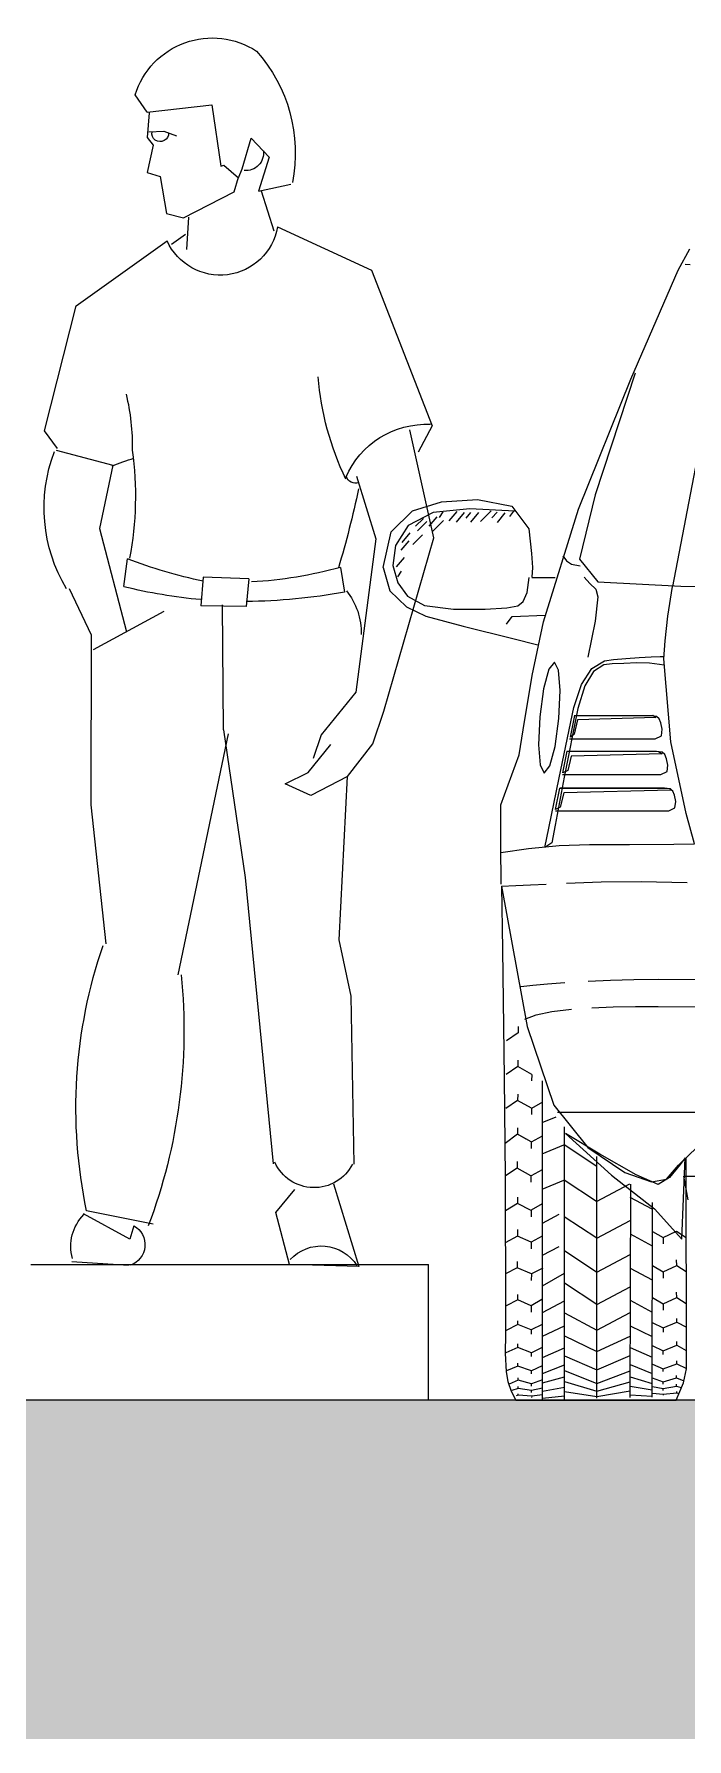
# Model space of a CAD drawing. Header units: millimetres. Extents: x -6300 to 1991, y -4770 to 4545.
# Drawn here: x 1424.6 to 1425.564, y 120.649 to 123.165 of the extents above; entities that cross this region are included whole.
import ezdxf

# ---------------------------------------------------------------- set-up
doc = ezdxf.new("R2010")
doc.units = ezdxf.units.MM
doc.header["$LTSCALE"] = 20
doc.header["$MEASUREMENT"] = 0
doc.layers.get('0').update_dxf_attribs({"linetype": 'CONTINUOUS'})
doc.layers.add('COTA', color=7, linetype='CONTINUOUS')
doc.layers.add('E-Lay-9', color=9, linetype='CONTINUOUS', lineweight=9)

# ---------------------------------------------------------------- blocks, each defined once
blk = doc.blocks.new('Homem001', base_point=(171.24, 52.181))
at = {"color": 8}
for p, q in [((175.073, 117.307), (175.756, 118.306)), ((171.411, 117.735), (170.893, 114.258)), ((175.073, 117.307), (171.411, 117.735)), ((174.972, 117.271), (175.073, 115.875)), ((174.141, 116.243), (173.422, 115.97)), ((174.984, 116.193), (174.141, 116.243)), ((169.177, 115.846), (168.15, 114.763)), ((169.698, 114.095), (169.177, 115.846)), ((175.073, 115.875), (174.735, 115.443)), ((174.735, 115.443), (175.073, 113.896)), ((168.15, 114.763), (168.76, 112.826)), ((170.74, 114.3), (169.903, 113.58)), ((170.893, 114.258), (170.74, 114.3)), ((168.76, 112.826), (166.932, 113.224)), ((169.903, 113.58), (169.698, 114.095)), ((170.146, 112.79), (169.901, 113.621)), ((174.346, 113.659), (173.988, 111.563)), ((175.073, 113.896), (174.346, 113.659)), ((168.611, 112.859), (167.9, 110.579)), ((173.024, 111.319), (170.146, 112.79)), ((172.743, 111.362), (172.843, 109.521)), ((173.988, 111.563), (173.024, 111.319)), ((167.681, 110.806), (162.355, 108.347)), ((172.915, 110.37), (173.692, 109.802)), ((179.108, 106.323), (173.953, 110.014)), ((162.355, 108.347), (158.904, 99.507)), ((180.915, 99.229), (179.108, 106.323)), ((158.806, 93.156), (160.178, 99.287)), ((158.904, 99.507), (159.705, 98.026)), ((180.164, 98.233), (180.915, 99.229)), ((180.255, 98.14), (177.029, 97.277)), ((177.029, 97.277), (177.795, 93.686)), ((163.199, 96.658), (162.107, 93.101)), ((161.659, 83.316), (158.806, 93.156)), ((162.107, 93.101), (163.237, 84.391)), ((177.795, 93.686), (176.25, 87.828)), ((176.406, 90.384), (176.206, 91.97)), ((164.109, 91.478), (163.882, 90.067)), ((169.303, 90.827), (171.908, 90.914)), ((169.303, 90.827), (169.462, 89.249)), ((171.908, 90.914), (172.033, 89.288)), ((178.243, 87.624), (179.48, 90.264)), ((169.462, 89.249), (172.033, 89.288)), ((170.759, 82.263), (170.799, 89.358)), ((174.138, 88.978), (178.138, 86.801)), ((178.265, 77.992), (178.243, 87.624)), ((163.237, 84.391), (165.214, 81.972)), ((162.27, 81.471), (161.659, 83.316)), ((170.759, 82.263), (169.519, 73.874)), ((163.707, 79.613), (162.27, 81.471)), ((165.952, 79.833), (164.652, 81.433)), ((165.214, 81.972), (165.652, 80.633)), ((170.492, 82.039), (173.333, 68.352)), ((164.193, 70.34), (163.707, 79.613)), ((163.707, 79.613), (165.802, 78.534)), ((167.251, 79.183), (165.952, 79.833)), ((165.802, 78.534), (167.251, 79.183)), ((177.399, 70.118), (178.265, 77.992)), ((169.519, 73.874), (167.924, 57.618)), ((163.497, 67.141), (164.193, 70.34)), ((163.337, 57.603), (163.497, 67.141)), ((164.511, 56.483), (163.064, 51.788)), ((167.786, 54.869), (166.707, 56.171)), ((167.011, 51.905), (167.786, 54.869)), ((174.746, 54.201), (178.52, 54.963)), ((176.059, 53.344), (178.701, 54.777)), ((175.841, 54.106), (176.059, 53.344)), ((163.064, 51.788), (167.011, 51.905)), ((179.356, 52.088), (176.141, 51.866))]:
    blk.add_line(p, q, dxfattribs=at)
for centre, radius, start, end in [((171.386, 116.956), 4.574, 17.15925, 123.24949), ((175.336, 115.009), 8.662, 138.20909, 191.26462), ((174.339, 116.119), 0.474, 177.62984, 10.31565), ((169.467, 114.993), 0.989, 172.23105, 276.48087), ((170.938, 111.372), 3.306, 189.86172, 335.74548), ((149.119, 103.57), 16.305, 334.26451, 355.52003), ((188.36, 98.378), 12.433, 166.34878, 181.16751), ((159.23, 94.624), 4.979, 23.15009, 92.68049), ((194.699, 95.517), 18.95, 172.0918, 190.70254), ((171.975, 94.856), 8.957, 329.13286, 20.86724), ((171.521, 83.755), 14.573, 67.59835, 72.80352), ((163.253, 96.804), 0.551, 251.56499, 341.56558), ((223.921, 109.093), 62.249, 192.2055, 196.46509), ((166.701, 116.256), 26.08, 281.50691, 291.37611), ((170.532, 114.851), 24.24, 254.6352, 266.74419), ((166.809, 87.735), 3.88, 141.41033, 181.03396), ((170.034, 124.952), 35.423, 259.99928, 269.07271), ((169.432, 118.405), 28.877, 275.17572, 283.9757), ((150.677, 60.785), 28.446, 348.18962, 18.95042), ((204.391, 65.208), 31.399, 174.2483, 200.70795), ((165.605, 58.715), 2.444, 207.09557, 335.75183), ((176.889, 52.952), 2.524, 344.06148, 45.17286), ((176.426, 53.032), 1.223, 118.54768, 252.1011), ((165.206, 50.559), 2.404, 43.01447, 147.51043)]:
    blk.add_arc(centre, radius, start, end, dxfattribs=at)
blk = doc.blocks.new('Austin Mini arrière')
at = {"color": 8, "linetype": 'Continuous', "flags": 128}
for points in [[(0.0308, -28.9556), (0.048, -28.9243)], [(-0.0389, -29.1167), (0.0308, -28.9556)], [(0.0414, -28.9467), (0.0488, -28.9476)], [(-0.0325, -29.1076), (-0.0913, -29.2873)], [(-0.1161, -29.3087), (-0.0389, -29.1167)], [(0.061, -29.2231), (0.0224, -29.4225)], [(-0.3611, -29.3109), (-0.318, -29.2975)], [(-0.2766, -29.3079), (-0.3306, -29.3135)], [(-0.318, -29.2975), (-0.265, -29.2941)], [(-0.2098, -29.3113), (-0.2766, -29.3079)], [(-0.265, -29.2941), (-0.2143, -29.3039)], [(-0.2143, -29.3039), (-0.1893, -29.3376)], [(-0.1675, -29.4747), (-0.1161, -29.3087)], [(-0.0913, -29.2873), (-0.1144, -29.3822)], [(-0.3924, -29.3417), (-0.3611, -29.3109)], [(-0.3676, -29.3328), (-0.386, -29.362)], [(-0.3306, -29.3135), (-0.3676, -29.3328)], [(-0.3448, -29.3223), (-0.3564, -29.3337)], [(-0.3396, -29.3265), (-0.3538, -29.3405)], [(-0.325, -29.3196), (-0.3367, -29.3336)], [(-0.3151, -29.3251), (-0.331, -29.3408)], [(-0.316, -29.3125), (-0.3215, -29.3207)], [(-0.2957, -29.3118), (-0.3074, -29.3258)], [(-0.2847, -29.3136), (-0.2964, -29.3276)], [(-0.2752, -29.3132), (-0.2824, -29.3217)], [(-0.2636, -29.3135), (-0.2753, -29.3275)], [(-0.2447, -29.3111), (-0.2606, -29.3268)], [(-0.2362, -29.3129), (-0.2441, -29.3213)], [(-0.2246, -29.3138), (-0.2363, -29.3279)], [(-0.2122, -29.3112), (-0.2177, -29.3194)], [(-0.4045, -29.3945), (-0.3924, -29.3417)], [(-0.3666, -29.3552), (-0.3783, -29.3692)], [(-0.3648, -29.3435), (-0.3765, -29.3575)], [(-0.3464, -29.3463), (-0.3606, -29.3604)], [(-0.1893, -29.3376), (-0.1856, -29.374)], [(-0.386, -29.362), (-0.39, -29.3916)], [(-0.3735, -29.3798), (-0.3852, -29.3938)], [(-0.1856, -29.374), (-0.1837, -29.3947)], [(-0.1391, -29.3771), (-0.1337, -29.3845)], [(-0.1337, -29.3845), (-0.1262, -29.3895)], [(-0.1144, -29.3822), (-0.0874, -29.4156)], [(-0.4045, -29.3945), (-0.3942, -29.4291)], [(-0.39, -29.3916), (-0.3828, -29.4172)], [(-0.3775, -29.4), (-0.383, -29.4082)], [(-0.1916, -29.4314), (-0.1886, -29.4093)], [(-0.1837, -29.3947), (-0.1851, -29.4086)], [(-0.1851, -29.4093), (-0.1504, -29.4093)], [(-0.1262, -29.3895), (-0.1137, -29.3919)], [(-0.1079, -29.4087), (-0.0992, -29.4184)], [(-0.3942, -29.4291), (-0.3698, -29.4528)], [(-0.3828, -29.4172), (-0.3682, -29.4369)], [(-0.1976, -29.4447), (-0.1916, -29.4314)], [(-0.0992, -29.4184), (-0.0907, -29.4263)], [(-0.0907, -29.4263), (-0.0875, -29.438)], [(-0.0874, -29.4156), (0.0348, -29.422)], [(0.0156, -29.4665), (0.0224, -29.4225)], [(0.0348, -29.422), (0.202, -29.4227)], [(-0.3698, -29.4528), (-0.3412, -29.4663)], [(-0.3682, -29.4369), (-0.3431, -29.4506)], [(-0.3431, -29.4506), (-0.3005, -29.4562)], [(-0.3005, -29.4562), (-0.2538, -29.4561)], [(-0.2538, -29.4561), (-0.2219, -29.454)], [(-0.2219, -29.454), (-0.2055, -29.451)], [(-0.2055, -29.451), (-0.1976, -29.4447)], [(-0.0875, -29.438), (-0.0917, -29.4739)], [(-0.3412, -29.4663), (-0.2862, -29.481)], [(-0.2862, -29.481), (-0.2127, -29.4994)], [(-0.2224, -29.4784), (-0.214, -29.4668)], [(-0.214, -29.4668), (-0.1654, -29.4647)], [(-0.1843, -29.5537), (-0.1675, -29.4747)], [(-0.0917, -29.4739), (-0.0968, -29.5002)], [(0.0116, -29.5026), (0.0156, -29.4665)], [(-0.2127, -29.4994), (-0.1759, -29.5085)], [(-0.0968, -29.5002), (-0.1023, -29.5267)], [(0.0097, -29.5291), (0.0116, -29.5026)], [(-0.1517, -29.5343), (-0.1599, -29.5448)], [(-0.1455, -29.5461), (-0.1517, -29.5343)], [(-0.0965, -29.5436), (-0.0775, -29.5323)], [(-0.0775, -29.5323), (-0.0642, -29.5304)], [(-0.0493, -29.536), (-0.0663, -29.5368)], [(-0.0642, -29.5304), (-0.0461, -29.5288)], [(-0.0302, -29.5352), (-0.0493, -29.536)], [(-0.0461, -29.5288), (-0.0266, -29.5275)], [(-0.0113, -29.5356), (-0.0302, -29.5352)], [(-0.0266, -29.5275), (-0.0086, -29.5266)], [(0.0037, -29.5375), (-0.0113, -29.5356)], [(-0.0086, -29.5266), (0.0045, -29.5261)], [(0.0045, -29.5261), (0.0096, -29.5259)], [(0.0096, -29.5259), (0.0098, -29.5386)], [(0.0203, -29.6517), (0.0097, -29.5291)], [(-0.1979, -29.6341), (-0.1843, -29.5537)], [(-0.1599, -29.5448), (-0.1676, -29.5737)], [(-0.1431, -29.5759), (-0.1455, -29.5461)], [(-0.1117, -29.567), (-0.0965, -29.5436)], [(-0.094, -29.5479), (-0.1066, -29.5693)], [(-0.0787, -29.5382), (-0.094, -29.5479)], [(-0.0663, -29.5368), (-0.0787, -29.5382)], [(0.0098, -29.5386), (0.0037, -29.5375)], [(-0.1676, -29.5737), (-0.1733, -29.6148)], [(-0.1449, -29.6174), (-0.1431, -29.5759)], [(-0.1231, -29.6012), (-0.1117, -29.567)], [(-0.1066, -29.5693), (-0.117, -29.6025)], [(-0.1445, -29.7049), (-0.1231, -29.6012)], [(-0.117, -29.6025), (-0.1372, -29.7041)], [(-0.2034, -29.671), (-0.1979, -29.6341)], [(-0.1733, -29.6148), (-0.1751, -29.6563)], [(-0.1506, -29.6585), (-0.1449, -29.6174)], [(-0.1279, -29.6448), (-0.1215, -29.6131)], [(-0.0093, -29.6134), (-0.1224, -29.6134)], [(-0.1173, -29.6192), (-0.1224, -29.6404)], [(-0.1215, -29.6131), (-0.0062, -29.6127)], [(-0.0021, -29.6158), (-0.1173, -29.6192)], [(-0.0012, -29.6145), (-0.0093, -29.6134)], [(-0.0062, -29.6127), (-0.0021, -29.6158)], [(0.0031, -29.618), (-0.0012, -29.6145)], [(0.0055, -29.624), (0.0031, -29.618)], [(0.0075, -29.6333), (0.0055, -29.624)], [(0.0063, -29.6428), (0.0075, -29.6333)], [(-0.1751, -29.6563), (-0.1726, -29.686)], [(-0.1583, -29.6873), (-0.1506, -29.6585)], [(-0.1293, -29.6472), (-0.0029, -29.6472)], [(-0.1224, -29.6404), (-0.1279, -29.6448)], [(-0.0029, -29.6472), (0.0063, -29.6428)], [(0.0427, -29.7574), (0.0203, -29.6517)], [(-0.2308, -29.7448), (-0.2034, -29.671)], [(-0.1726, -29.686), (-0.1665, -29.6979)], [(-0.1665, -29.6979), (-0.1583, -29.6873)], [(-0.1391, -29.6974), (-0.1327, -29.6657)], [(-0.0008, -29.6662), (-0.1331, -29.6662)], [(-0.1327, -29.6657), (0.0019, -29.6663)], [(-0.1268, -29.6728), (-0.132, -29.694)], [(0.0074, -29.6694), (-0.1268, -29.6728)], [(0.0072, -29.6673), (-0.0008, -29.6662)], [(0.0019, -29.6663), (0.0074, -29.6694)], [(0.0115, -29.6707), (0.0072, -29.6673)], [(0.0139, -29.6768), (0.0115, -29.6707)], [(0.016, -29.6861), (0.0139, -29.6768)], [(0.0147, -29.6956), (0.016, -29.6861)], [(-0.1599, -29.7793), (-0.1445, -29.7049)], [(-0.1372, -29.7041), (-0.1505, -29.7746)], [(-0.1398, -29.7), (0.0055, -29.7)], [(-0.132, -29.694), (-0.1391, -29.6974)], [(0.0055, -29.7), (0.0147, -29.6956)], [(-0.1501, -29.7518), (-0.1437, -29.72)], [(0.0108, -29.72), (-0.1437, -29.72)], [(-0.1437, -29.72), (0.0189, -29.7205)], [(-0.1378, -29.7272), (-0.1429, -29.7483)], [(0.0201, -29.7231), (-0.1378, -29.7272)], [(0.0188, -29.7211), (0.0108, -29.72)], [(0.0231, -29.7245), (0.0188, -29.7211)], [(0.0189, -29.7205), (0.0201, -29.7231)], [(0.0255, -29.7306), (0.0231, -29.7245)], [(0.0276, -29.7399), (0.0255, -29.7306)], [(-0.2308, -29.7615), (-0.2308, -29.7448)], [(-0.2306, -29.8042), (-0.2308, -29.7615)], [(-0.1502, -29.7538), (0.0171, -29.7538)], [(-0.1429, -29.7483), (-0.1501, -29.7518)], [(0.0171, -29.7538), (0.0263, -29.7494)], [(0.0263, -29.7494), (0.0276, -29.7399)], [(0.0551, -29.8023), (0.0427, -29.7574)], [(-0.1658, -29.8078), (-0.1599, -29.7793)], [(-0.1505, -29.7746), (-0.1552, -29.8009)], [(-0.2308, -29.815), (-0.1897, -29.8091)], [(-0.2301, -29.862), (-0.2306, -29.8042)], [(-0.1897, -29.8091), (-0.1447, -29.805)], [(-0.1552, -29.8009), (-0.1658, -29.8078)], [(-0.1447, -29.805), (-0.1, -29.8034)], [(-0.1, -29.8034), (-0.0406, -29.8031)], [(-0.0406, -29.8031), (0.0245, -29.8026)], [(0.0245, -29.8026), (0.0551, -29.8023)], [(-0.2085, -29.864), (-0.1867, -29.8631)], [(-0.1867, -29.8631), (-0.164, -29.862)], [(-0.1339, -29.8604), (-0.0826, -29.8584)], [(-0.0826, -29.8584), (-0.0238, -29.8577)], [(-0.0238, -29.8577), (0.0445, -29.8593)], [(-0.2298, -29.8646), (-0.2085, -29.864)], [(-0.2298, -29.8646), (-0.1917, -30.0721)], [(-0.2298, -29.8646), (-0.2283, -29.9583)], [(-0.2283, -29.9583), (-0.2256, -30.1475)], [(-0.2013, -30.0128), (-0.1836, -30.011)], [(-0.1836, -30.011), (-0.1618, -30.0091)], [(-0.1618, -30.0091), (-0.1364, -30.0072)], [(-0.1019, -30.0051), (-0.0688, -30.0036)], [(-0.0688, -30.0036), (-0.0342, -30.0026)], [(-0.0342, -30.0026), (0.0013, -30.0022)], [(0.0013, -30.0022), (0.6775, -30.0065)], [(-0.195, -30.0613), (-0.1785, -30.0546)], [(-0.1785, -30.0546), (-0.1552, -30.0496)], [(-0.1552, -30.0496), (-0.1264, -30.0462)], [(-0.0963, -30.0442), (-0.0649, -30.043)], [(-0.0649, -30.043), (-0.032, -30.0425)], [(-0.032, -30.0425), (0.0013, -30.0423)], [(0.0013, -30.0423), (0.6775, -30.0466)], [(-0.2051, -30.0813), (-0.2224, -30.0929)], [(-0.2051, -30.0718), (-0.2051, -30.0813)], [(-0.1917, -30.0721), (-0.1524, -30.188)], [(-0.2055, -30.1312), (-0.2228, -30.1428)], [(-0.2054, -30.1217), (-0.2055, -30.1312)], [(-0.1851, -30.1426), (-0.2055, -30.1312)], [(-0.2256, -30.1475), (-0.2241, -30.2946)], [(-0.1851, -30.1426), (-0.1852, -30.152)], [(-0.1694, -30.6224), (-0.1693, -30.1519)], [(-0.2059, -30.181), (-0.2231, -30.1927)], [(-0.2058, -30.1716), (-0.2059, -30.181)], [(-0.1855, -30.1925), (-0.2059, -30.181)], [(-0.1691, -30.1837), (-0.1853, -30.1928)], [(-0.1524, -30.188), (-0.1021, -30.2507)], [(-0.1855, -30.1925), (-0.1855, -30.2019)], [(-0.1696, -30.2134), (-0.1488, -30.2052)], [(-0.1472, -30.1985), (0.5647, -30.1985)], [(-0.2062, -30.2309), (-0.2242, -30.2445)], [(-0.2062, -30.2215), (-0.2062, -30.2309)], [(-0.1934, -30.2381), (-0.2062, -30.2309)], [(-0.1859, -30.2423), (-0.2062, -30.2309)], [(-0.1695, -30.2336), (-0.1857, -30.2427)], [(-0.1369, -30.6217), (-0.1368, -30.2202)], [(-0.0846, -30.2603), (-0.1353, -30.2299)], [(-0.1353, -30.2299), (-0.0676, -30.2914)], [(-0.1859, -30.2423), (-0.1859, -30.2518)], [(-0.1696, -30.2598), (-0.1379, -30.2467)], [(-0.1374, -30.2461), (-0.089, -30.2778)], [(-0.1021, -30.2507), (-0.0477, -30.2876)], [(-0.0891, -30.6205), (-0.089, -30.2636)], [(-0.0308, -30.2909), (-0.0846, -30.2603)], [(0.0315, -30.2766), (0.0589, -30.2501)], [(0.0414, -30.2655), (0.0341, -30.2757)], [(0.0363, -30.3856), (0.0414, -30.2655)], [(-0.2066, -30.2808), (-0.2239, -30.2924)], [(-0.2066, -30.2713), (-0.2066, -30.2808)], [(-0.1862, -30.2922), (-0.2066, -30.2808)], [(-0.1699, -30.2835), (-0.1861, -30.2925)], [(-0.0477, -30.2876), (-0.0082, -30.301)], [(0.0017, -30.3049), (-0.0308, -30.2909)], [(0.0139, -30.2971), (0.0315, -30.2766)], [(0.0341, -30.2757), (0.0181, -30.2947)], [(0.0431, -30.5769), (0.0429, -30.2667)], [(-0.2241, -30.2946), (-0.2236, -30.4979)], [(-0.1862, -30.2922), (-0.1863, -30.3016)], [(-0.1696, -30.3118), (-0.1379, -30.2986)], [(-0.1374, -30.298), (-0.0896, -30.3297)], [(-0.0897, -30.33), (-0.0404, -30.3039)], [(-0.0676, -30.2914), (-0.0041, -30.341)], [(-0.0398, -30.6194), (-0.0389, -30.3045)], [(-0.0082, -30.301), (0.0139, -30.2971)], [(0.0181, -30.2947), (0.0017, -30.3049)], [(0.046, -30.3276), (0.0395, -30.2929)], [(0.0395, -30.2929), (1.3211, -30.2929)], [(-0.2062, -30.3332), (-0.2239, -30.3442)], [(-0.2062, -30.3238), (-0.2062, -30.3332)], [(-0.1859, -30.3433), (-0.2062, -30.3332)], [(-0.1697, -30.3338), (-0.1859, -30.3428)], [(-0.0404, -30.3239), (-0.0078, -30.3412)], [(-0.0072, -30.6187), (-0.007, -30.3316)], [(-0.0041, -30.341), (0.0363, -30.3856)], [(-0.1859, -30.3433), (-0.1859, -30.3528)], [(-0.1694, -30.3621), (-0.1446, -30.3489)], [(-0.137, -30.3523), (-0.0892, -30.384)], [(-0.0892, -30.3843), (-0.0399, -30.3582)], [(-0.2063, -30.3811), (-0.2243, -30.3912)], [(-0.2062, -30.3717), (-0.2063, -30.3811)], [(-0.1859, -30.3903), (-0.2063, -30.3811)], [(-0.1859, -30.3903), (-0.186, -30.3998)], [(-0.1697, -30.3813), (-0.1859, -30.3903)], [(-0.0399, -30.3781), (-0.0073, -30.3955)], [(-0.007, -30.3743), (0.0087, -30.3835)], [(0.0087, -30.3835), (0.0287, -30.3742)], [(0.0087, -30.3835), (0.0088, -30.3929)], [(0.0287, -30.3742), (0.0426, -30.3831)], [(-0.1694, -30.4095), (-0.1446, -30.3964)], [(-0.1368, -30.4026), (-0.089, -30.4343)], [(-0.0891, -30.4346), (-0.0398, -30.4085)], [(0.0288, -30.4245), (0.0287, -30.4165)], [(-0.2067, -30.4283), (-0.224, -30.4371)], [(-0.2067, -30.4188), (-0.2067, -30.4283)], [(-0.1856, -30.4371), (-0.2067, -30.4283)], [(-0.1856, -30.4371), (-0.1857, -30.4466)], [(-0.1687, -30.4284), (-0.1856, -30.4371)], [(-0.1693, -30.4547), (-0.1368, -30.4359)], [(-0.0398, -30.4285), (-0.0072, -30.4458)], [(-0.0069, -30.4246), (0.0089, -30.4338)], [(0.0089, -30.4338), (0.0288, -30.4245)], [(0.0089, -30.4338), (0.009, -30.4432)], [(0.0288, -30.4245), (0.0428, -30.4334)], [(-0.2058, -30.4753), (-0.2057, -30.4674)], [(-0.1368, -30.45), (-0.089, -30.4818)], [(-0.0891, -30.482), (-0.0398, -30.456)], [(0.0288, -30.472), (0.0287, -30.464)], [(-0.2058, -30.4753), (-0.2226, -30.484)], [(-0.1858, -30.4843), (-0.2058, -30.4753)], [(-0.1858, -30.4843), (-0.1859, -30.4937)], [(-0.1701, -30.4749), (-0.1858, -30.4843)], [(-0.1694, -30.4941), (-0.1368, -30.4769)], [(-0.0398, -30.4759), (-0.0072, -30.4933)], [(-0.0069, -30.4721), (0.0089, -30.4813)], [(0.0089, -30.4813), (0.0288, -30.472)], [(0.0089, -30.4813), (0.009, -30.4907)], [(0.0288, -30.472), (0.0428, -30.4808)], [(-0.2236, -30.4979), (-0.224, -30.5258)], [(-0.2056, -30.5119), (-0.2229, -30.5204)], [(-0.2056, -30.5119), (-0.2057, -30.5063)], [(-0.1857, -30.5198), (-0.2056, -30.5119)], [(-0.1696, -30.5116), (-0.1857, -30.5198)], [(-0.1694, -30.5288), (-0.1368, -30.5139)], [(-0.1368, -30.4946), (-0.0891, -30.5201)], [(-0.0891, -30.5201), (-0.0398, -30.494)], [(-0.0398, -30.5135), (-0.0072, -30.5294)], [(-0.0072, -30.5088), (0.0089, -30.5168)], [(0.0089, -30.5168), (0.0288, -30.5085)], [(0.0089, -30.5168), (0.009, -30.523)], [(0.0288, -30.5085), (0.0288, -30.5029)], [(0.0288, -30.5085), (0.0432, -30.5154)], [(-0.224, -30.5258), (-0.2242, -30.5538)], [(-0.2055, -30.5457), (-0.2055, -30.5401)], [(-0.1857, -30.5198), (-0.1857, -30.526)], [(-0.1368, -30.5283), (-0.0891, -30.5516)], [(-0.0891, -30.5516), (-0.0398, -30.5291)], [(-0.0072, -30.5427), (0.0089, -30.5505)], [(0.0089, -30.5505), (0.0288, -30.5423)], [(0.0288, -30.5423), (0.0288, -30.5367)], [(0.0288, -30.5423), (0.0427, -30.55)], [(-0.2242, -30.5538), (-0.223, -30.5816)], [(-0.2055, -30.5457), (-0.2233, -30.5535)], [(-0.1855, -30.5535), (-0.2055, -30.5457)], [(-0.1695, -30.5455), (-0.1855, -30.5535)], [(-0.1855, -30.5591), (-0.1855, -30.5535)], [(-0.1694, -30.5603), (-0.1368, -30.5463)], [(-0.1368, -30.5579), (-0.0891, -30.5786)], [(-0.0891, -30.5786), (-0.0398, -30.5574)], [(-0.0398, -30.5455), (-0.0072, -30.5597)], [(0.0089, -30.5561), (0.0089, -30.5505)], [(0.0288, -30.5698), (0.0288, -30.5655)], [(-0.223, -30.5816), (-0.2203, -30.596)], [(-0.2054, -30.5732), (-0.2223, -30.5802)], [(-0.2054, -30.5732), (-0.2054, -30.5689)], [(-0.1854, -30.58), (-0.2054, -30.5732)], [(-0.2052, -30.5937), (-0.2052, -30.5902)], [(-0.1695, -30.5728), (-0.1854, -30.58)], [(-0.1854, -30.5843), (-0.1854, -30.58)], [(-0.1694, -30.5839), (-0.1368, -30.5714)], [(-0.1694, -30.5979), (-0.1368, -30.5889)], [(-0.1368, -30.5796), (-0.0891, -30.5988)], [(-0.0891, -30.5988), (-0.0398, -30.5799)], [(-0.0398, -30.5709), (-0.0072, -30.584)], [(-0.0398, -30.5889), (-0.0072, -30.5986)], [(-0.0072, -30.5906), (0.0089, -30.5964)], [(-0.0071, -30.5701), (0.0089, -30.577)], [(0.0088, -30.5813), (0.0089, -30.577)], [(0.0089, -30.577), (0.0288, -30.5698)], [(0.0089, -30.5964), (0.0287, -30.5904)], [(0.0287, -30.5904), (0.0287, -30.5869)], [(0.0287, -30.5904), (0.0393, -30.5949)], [(0.0288, -30.5698), (0.0431, -30.5765)], [(0.0388, -30.5978), (0.0431, -30.5769)], [(-0.2203, -30.596), (-0.2153, -30.6099)], [(-0.2052, -30.5937), (-0.2182, -30.5996)], [(-0.2153, -30.6099), (-0.2085, -30.6233)], [(-0.2051, -30.6061), (-0.2143, -30.609)], [(-0.2052, -30.6161), (-0.2079, -30.6168)], [(-0.1853, -30.5994), (-0.2052, -30.5937)], [(-0.2052, -30.6161), (-0.2052, -30.6141)], [(-0.1851, -30.6173), (-0.2052, -30.6161)], [(-0.2051, -30.6061), (-0.2051, -30.6031)], [(-0.1854, -30.6091), (-0.2051, -30.6061)], [(-0.1693, -30.6058), (-0.1854, -30.6091)], [(-0.1853, -30.6121), (-0.1854, -30.6091)], [(-0.1692, -30.5933), (-0.1853, -30.5994)], [(-0.1853, -30.6029), (-0.1853, -30.5994)], [(-0.1851, -30.6173), (-0.1852, -30.6192)], [(-0.1693, -30.6157), (-0.1851, -30.6173)], [(-0.1694, -30.6101), (-0.1368, -30.6044)], [(-0.1369, -30.6173), (-0.1694, -30.621)], [(-0.1369, -30.6107), (-0.0891, -30.6182)], [(-0.1368, -30.5956), (-0.0891, -30.6099)], [(-0.0891, -30.6099), (-0.0398, -30.5961)], [(-0.0891, -30.6182), (-0.0398, -30.6097)], [(-0.0398, -30.6028), (-0.0072, -30.6079)], [(-0.0398, -30.6154), (-0.0072, -30.6175)], [(-0.0071, -30.6031), (0.0089, -30.6061)], [(-0.0071, -30.6129), (0.0088, -30.6143)], [(0.0088, -30.5999), (0.0089, -30.5964)], [(0.0088, -30.6143), (0.0288, -30.6127)], [(0.0088, -30.6143), (0.0088, -30.6162)], [(0.0089, -30.6061), (0.0286, -30.6028)], [(0.0089, -30.6091), (0.0089, -30.6061)], [(0.0282, -30.6232), (0.0388, -30.5978)], [(0.0286, -30.6028), (0.0286, -30.5998)], [(0.0286, -30.6028), (0.0356, -30.6048)], [(0.0288, -30.6127), (0.0289, -30.6108)], [(0.0288, -30.6127), (0.0315, -30.6135)], [(-0.2086, -30.6232), (0.0282, -30.6232)]]:
    blk.add_lwpolyline(points, dxfattribs=at)

msp = doc.modelspace()

# ---------------------------------------------------------------- hatches: boundary and pattern name
at = {"layer": 'COTA', "linetype": 'Continuous'}
h = msp.add_hatch(dxfattribs=at)
h.set_pattern_fill('ANSI38', color=8, scale=0.4, style=0)
h.set_pattern_definition([(45, (21.073543, 46.465174), (-0.035355339, 0.035355339), []), (135, (21.073543, 46.465174), (-0.1060660172, 0.035355339), [0.125, -0.075])])
h.paths.add_polyline_path([(1442.0026, 121.1486), (1418.7895, 121.1486), (1418.7814, 120.6486), (1442.0026, 120.6486)])

# ---------------------------------------------------------------- linework, layer by layer
at = {"layer": 'COTA', "color": 5, "linetype": 'Continuous'}
for p, q in [((1424.5959, 121.3486, 0.7731), (1425.1822, 121.3486, 0.7731)), ((1425.1822, 121.1486, -2.8706), (1425.1822, 121.3486, -2.8706))]:
    msp.add_line(p, q, dxfattribs=at)
at = {"layer": 'COTA', "color": 1, "linetype": 'Continuous'}
for p in [(1442.0026, 121.1486, -0.017), (1428.4436, 121.1486, -0.017)]:
    msp.add_line(p, (1418.7895, 121.1486, -0.017), dxfattribs=at)

# ---------------------------------------------------------------- block references
msp.add_blockref('Austin Mini arrière', (1425.5198, 151.7719, -1.8466))
at = {"layer": 'E-Lay-9', "xscale": -0.02600000000001046, "yscale": 0.02600000000001046, "zscale": 0.026}
msp.add_blockref('Homem001', (1424.8672, 121.3558, 0.7731), dxfattribs=at)

doc.saveas('drawing.dxf')
